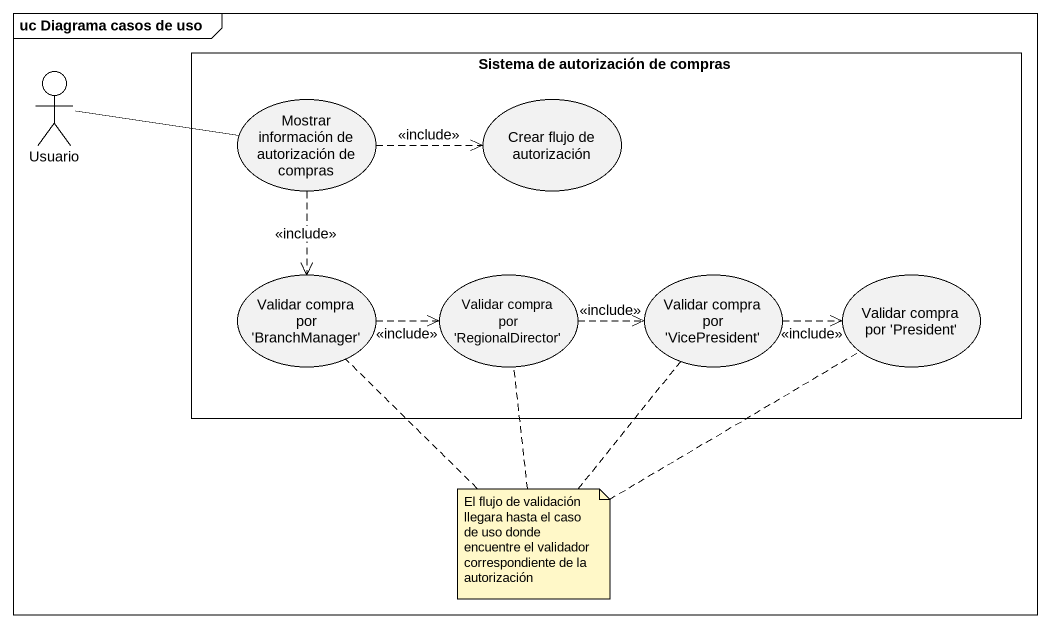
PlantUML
@startuml
mainframe uc Diagrama casos de uso
actor Usuario
rectangle "Sistema de autorización de compras" as Sistema_de_autorización_de {
  usecase "Mostrar información de autorización de compras" as Mostrar_información_de
  usecase "Crear flujo de autorización" as Crear_flujo_de_autorización
  usecase "Validar compra por 'BranchManager'" as Validar_compra_por
  usecase "Validar compra por 'RegionalDirector'" as Validar_compra_por_2
  usecase "Validar compra por 'VicePresident'" as Validar_compra_por_3
  usecase "Validar compra por 'President'" as Validar_compra_por_President
}
Usuario -right- Mostrar_información_de
Mostrar_información_de .right.> Crear_flujo_de_autorización : <<include>>
Mostrar_información_de ..> Validar_compra_por : <<include>>
Validar_compra_por .right.> Validar_compra_por_2 : <<include>>
Validar_compra_por_2 .right.> Validar_compra_por_3 : <<include>>
Validar_compra_por_3 .right.> Validar_compra_por_President : <<include>>
note as N1
  El flujo de validación llegara hasta el caso de uso donde encuentre el validador correspondiente de la autorización
end note
N1 .. Validar_compra_por
N1 .. Validar_compra_por_2
N1 .. Validar_compra_por_3
N1 .. Validar_compra_por_President
@enduml
